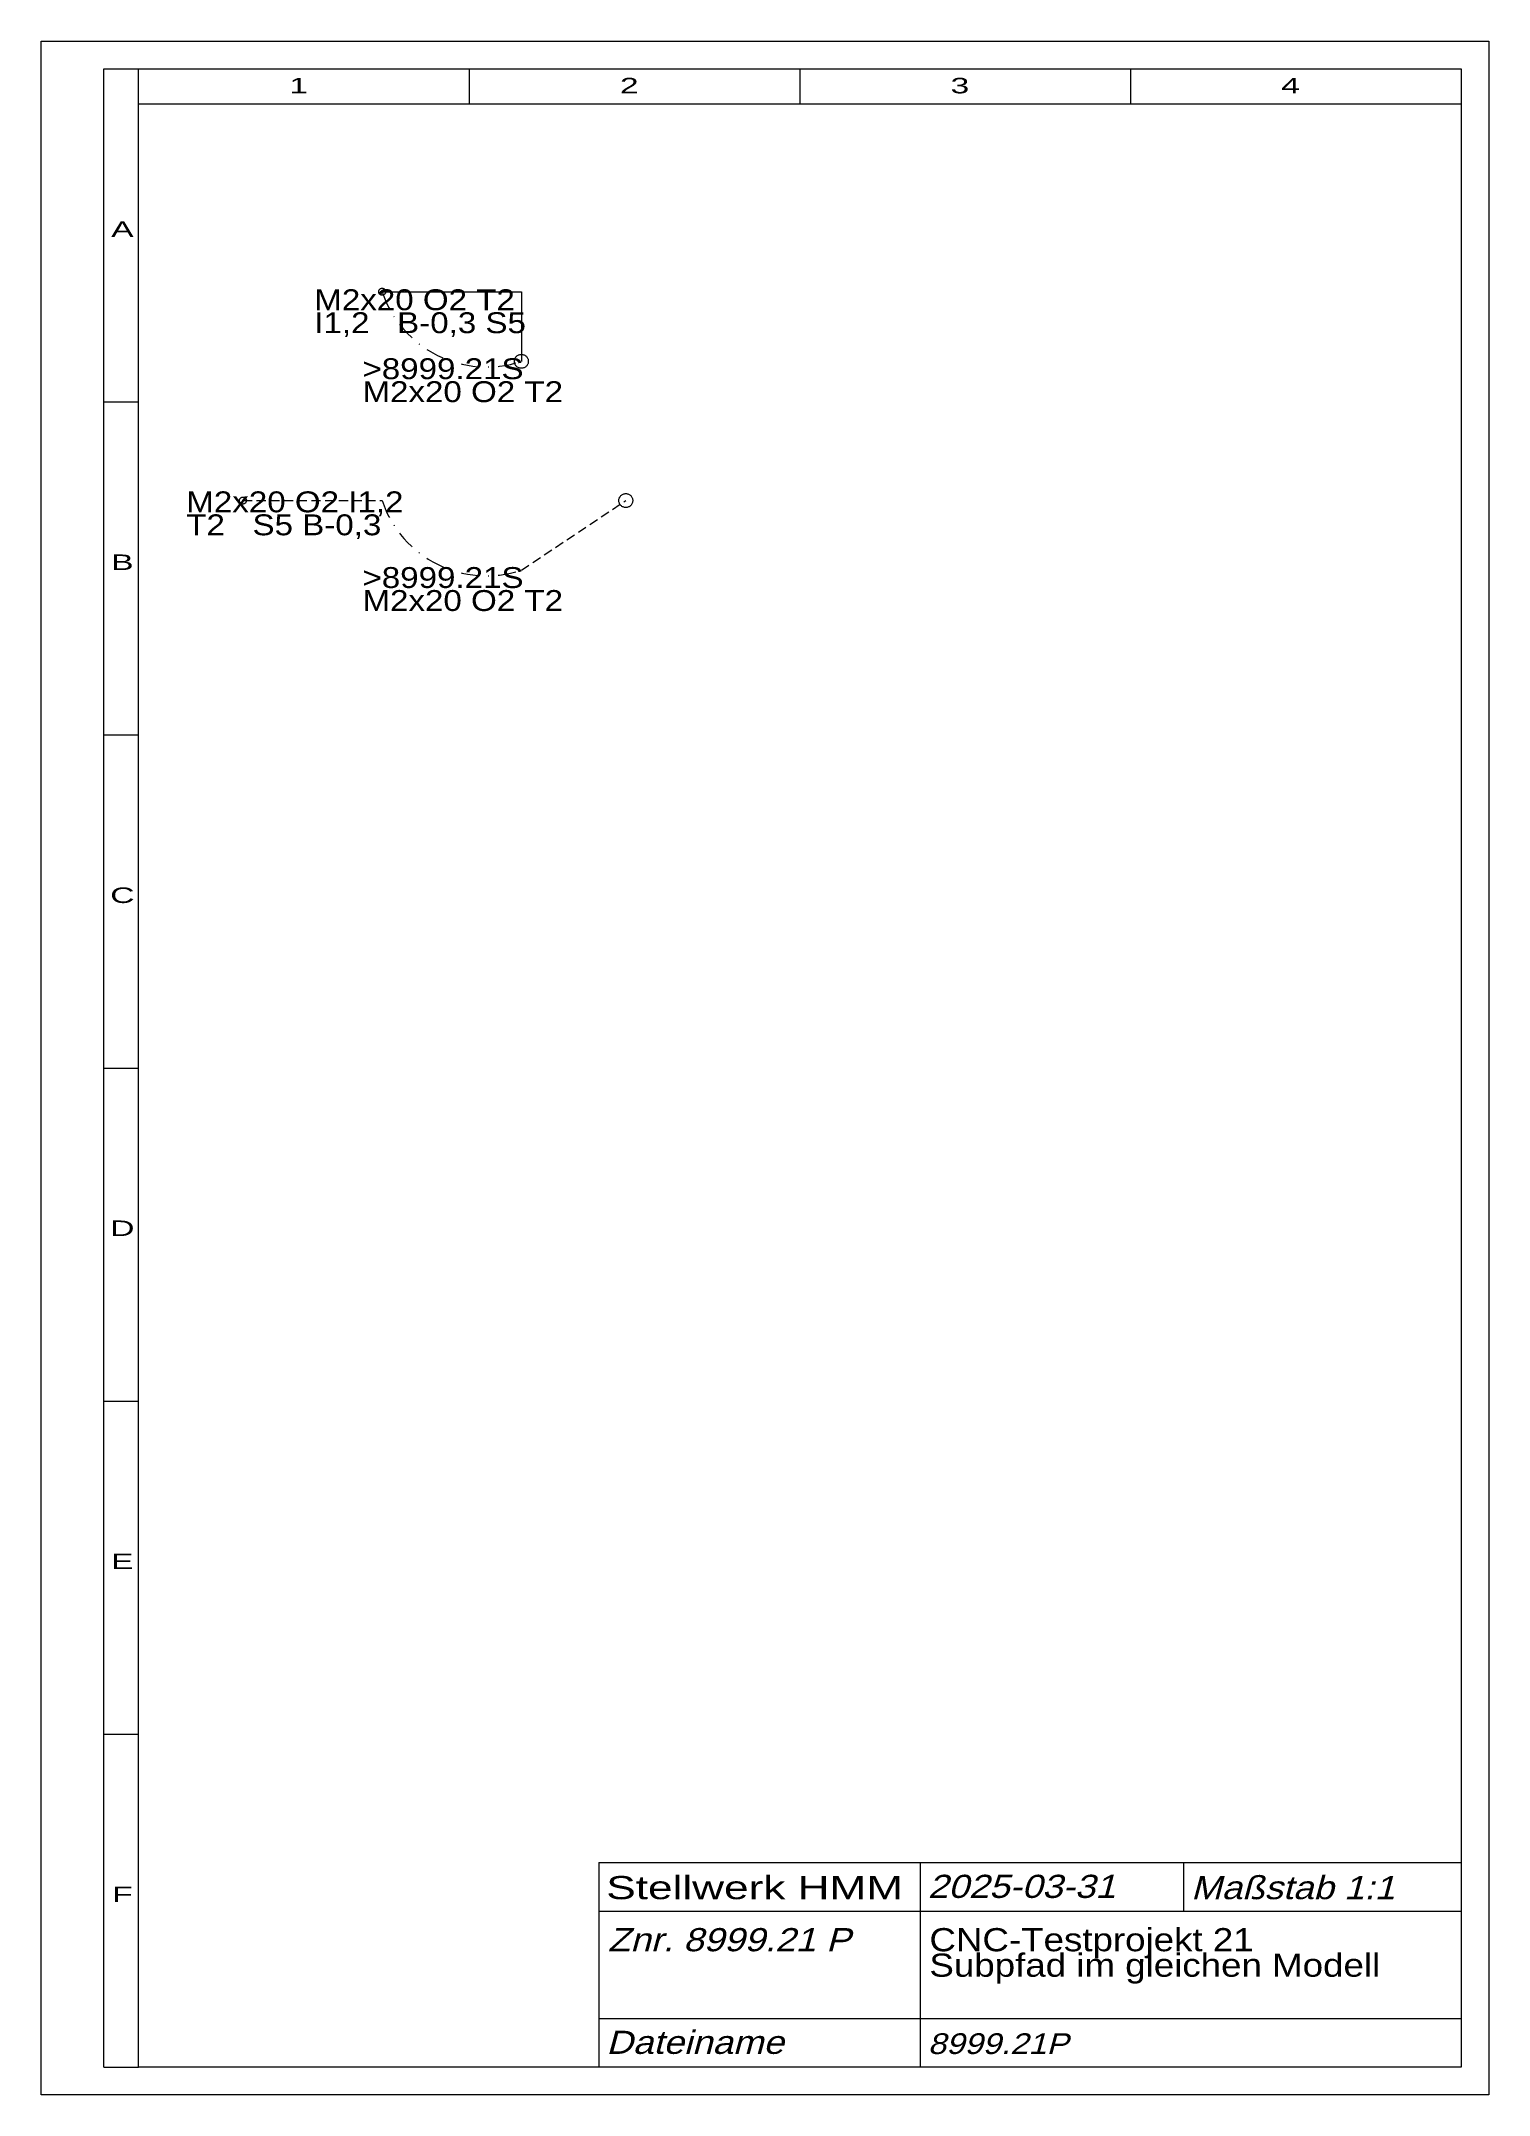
# Model space of a CAD drawing. Extents: x 1 to 209, y 1 to 296.
import ezdxf
from ezdxf.enums import TextEntityAlignment as Align

# ---------------------------------------------------------------- set-up
doc = ezdxf.new("R2010")
doc.units = 0
doc.header["$LTSCALE"] = 5.25
for name, pattern in [('DASHDOT', [1, 0.5, -0.25, 0, -0.25]), ('HIDDEN', [0.375, 0.25, -0.125]), ('PHANTOM', [2.5, 1.25, -0.25, 0.25, -0.25, 0.25, -0.25])]:
    doc.linetypes.add(name, pattern=pattern)
for name, color, linetype, lineweight in [('8999_21P', 30, 'CONTINUOUS', 13), ('8999_21S', 230, 'CONTINUOUS', 13), ('8999___', 234, 'DASHDOT', 0), ('BESCHRIFTUNG0', 7, 'CONTINUOUS', 25), ('STANDARD', 7, 'CONTINUOUS', 0)]:
    doc.layers.add(name, color=color, linetype=linetype, lineweight=lineweight)
doc.styles.add('Arial', font='arial.ttf')

msp = doc.modelspace()

# ---------------------------------------------------------------- linework, layer by layer
at = {"layer": '8999_21P', "linetype": 'HIDDEN'}
for p, q in [((30, 230), (50, 230)), ((70, 220), (85, 230))]:
    msp.add_line(p, q, dxfattribs=at)
at = {"layer": '8999_21P', "linetype": 'PHANTOM'}
for centre, radius in [((30, 230), 0.5), ((85, 230), 1)]:
    msp.add_circle(centre, radius, dxfattribs=at)
at = {"layer": '8999_21P', "linetype": 'DASHDOT'}
msp.add_arc((65, 235), 15.81, 198.4349, 288.4349, dxfattribs=at)
at = {"layer": '8999_21S'}
for p, q in [((50, 260), (70, 260)), ((70, 260), (70, 250))]:
    msp.add_line(p, q, dxfattribs=at)
at = {"layer": '8999_21S', "linetype": 'PHANTOM'}
for centre, radius in [((50, 260), 0.5), ((70, 250), 1)]:
    msp.add_circle(centre, radius, dxfattribs=at)
at = {"layer": '8999___'}
msp.add_arc((65, 265), 15.81, 198.4349, 288.4349, dxfattribs=at)
at = {"layer": 'STANDARD'}
for p, q in [((1, 1), (1, 296)), ((1, 296), (209, 296)), ((209, 296), (209, 1)), ((10, 5), (10, 292)), ((10, 292), (15, 292)), ((15, 292), (205, 292)), ((15, 287), (15, 292)), ((62.5, 292), (62.5, 287)), ((110, 292), (110, 287)), ((157.5, 292), (157.5, 287)), ((205, 292), (205, 287)), ((15, 287), (205, 287)), ((15, 5), (15, 287)), ((205, 287), (205, 5)), ((10, 244.17), (15, 244.17)), ((10, 196.33), (15, 196.33)), ((205, 182.12), (205, 5.12)), ((10, 148.5), (15, 148.5)), ((10, 100.67), (15, 100.67)), ((10, 52.83), (15, 52.83)), ((10, 5), (15, 5)), ((205, 5), (15, 5)), ((209, 1), (1, 1))]:
    msp.add_line(p, q, dxfattribs=at)
at = {"layer": 'STANDARD', "lineweight": 0}
for p, q in [((81.11, 34.4), (205, 34.4)), ((81.11, 34.4), (81.11, 5)), ((127.31, 34.4), (127.31, 5)), ((165.11, 34.4), (165.11, 27.4)), ((81.11, 27.4), (205, 27.4)), ((81.11, 12), (205, 12))]:
    msp.add_line(p, q, dxfattribs=at)

# ---------------------------------------------------------------- texts
at = {"layer": '8999_21P', "char_height": 3, "attachment_point": 7, "line_spacing_factor": 0.66, "style": 'Arial'}
for s, insert in [('\\W1.135087;M2x20 O2 I1,2\\PT2   S5 B-0,3\\P', (21.86, 224.46)), ('\\W1.135114;>8999.21S\\PM2x20 O2 T2\\P', (47.17, 214.1))]:
    msp.add_mtext(s, dxfattribs=dict(at, insert=insert))
at = {"layer": '8999_21S', "insert": (40.25, 253.49), "char_height": 3, "attachment_point": 7, "line_spacing_factor": 0.66, "style": 'Arial'}
msp.add_mtext('\\W1.135082;M2x20 O2 T2\\PI1,2   B-0,3 S5\\P', dxfattribs=at)
at = {"layer": '8999___', "insert": (47.17, 244.1), "char_height": 3, "attachment_point": 7, "line_spacing_factor": 0.66, "style": 'Arial'}
msp.add_mtext('\\W1.135114;>8999.21S\\PM2x20 O2 T2\\P', dxfattribs=at)
at = {"layer": 'BESCHRIFTUNG0', "style": 'Arial', "width": 1.365378}
msp.add_text('Stellwerk HMM', height=3.325, dxfattribs=at).set_placement((82.2, 32.44), align=Align.TOP_LEFT)
at = {"layer": 'BESCHRIFTUNG0', "style": 'Arial', "oblique": 15}
for s, height, width, p in [('2025-03-31', 3.325, 1.135137, (128.4, 32.62)), ('Maßstab 1:1', 3.325, 1.134935, (166.2, 32.44)), ('Znr. 8999.21 P', 3.325, 1.134919, (82.42, 24.96)), ('Dateiname', 3.325, 1.135074, (82.2, 10.22)), ('8999.21P', 2.975, 1.134905, (128.4, 9.85))]:
    msp.add_text(s, height=height, dxfattribs=dict(at, width=width)).set_placement(p, align=Align.TOP_LEFT)
at = {"layer": 'BESCHRIFTUNG0', "insert": (128.62, 24.96), "char_height": 3.325, "attachment_point": 1, "line_spacing_factor": 0.66, "style": 'Arial'}
msp.add_mtext('\\W1.134984;CNC-Testprojekt 21\\PSubpfad im gleichen Modell', dxfattribs=at)
at = {"layer": 'STANDARD', "style": 'Arial'}
for s, width, p in [('1', 1.547923, (38, 290.72)), ('2', 1.547922, (85.5, 290.72)), ('3', 1.547923, (133, 290.72)), ('4', 1.547923, (180.5, 290.72)), ('A', 1.547987, (12.68, 270.1)), ('B', 1.547987, (12.68, 222.26)), ('C', 1.548103, (12.68, 174.43)), ('D', 1.548104, (12.68, 126.6)), ('E', 1.547987, (12.68, 78.76)), ('F', 1.547769, (12.68, 30.93))]:
    msp.add_text(s, height=2.23, dxfattribs=dict(at, width=width)).set_placement(p, align=Align.TOP_CENTER)

doc.saveas('drawing.dxf')
